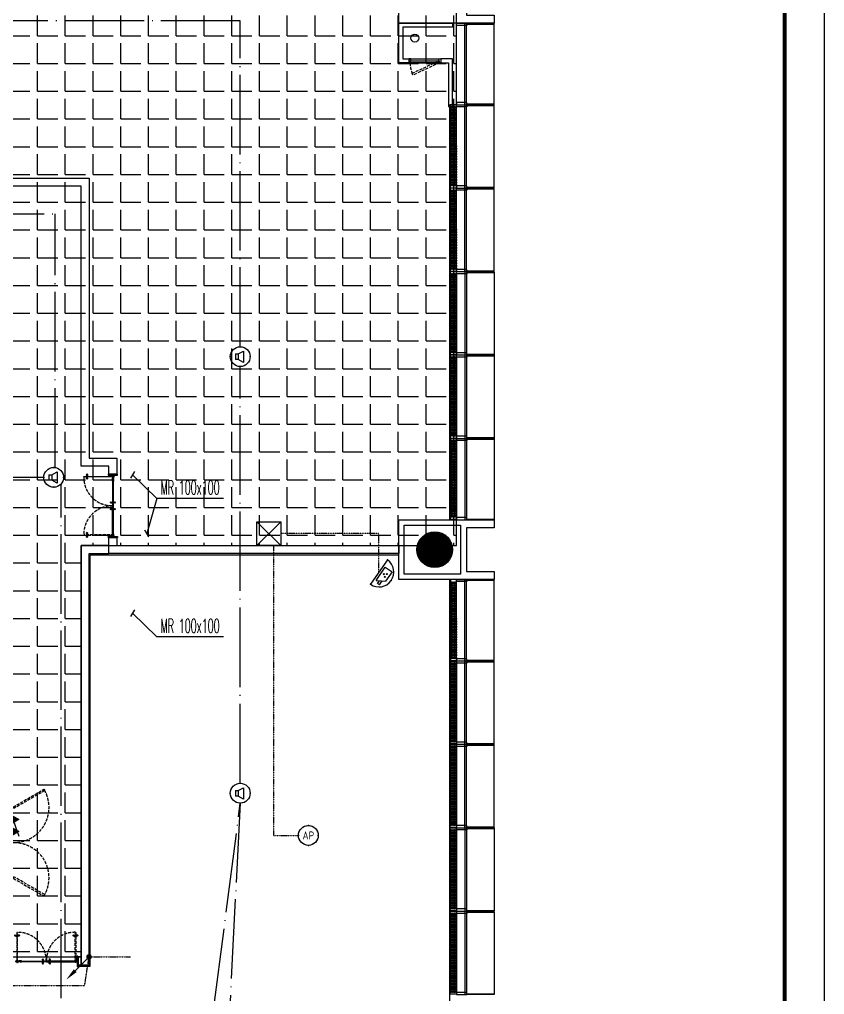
# Model space of a CAD drawing. Extents: x -284868 to 304789, y -137694 to 137894.
# Drawn here: x 284529 to 304789, y -12440 to 12101 of the extents above; entities that cross this region are included whole.
import ezdxf
from ezdxf.enums import TextEntityAlignment as Align

# ---------------------------------------------------------------- set-up
doc = ezdxf.new("R2010")
doc.units = 0
for name, pattern in [('BORDER2', [0.875, 0.25, -0.125, 0.25, -0.125, 0, -0.125]), ('DASH', [0.35, 0.25, -0.1]), ('DOTE', [2.42, 2, -0.2, 0.02, -0.2])]:
    doc.linetypes.add(name, pattern=pattern)
doc.layers.get('0').update_dxf_attribs({"linetype": 'CONTINUOUS'})
for name, color, linetype in [('0-墙', 4, 'CONTINUOUS'), ('0-建筑外轮廓', 8, 'CONTINUOUS'), ('0-建筑柱体', 251, 'CONTINUOUS'), ('0-消防栓(给排水)', 9, 'CONTINUOUS'), ('0-窗', 11, 'CONTINUOUS'), ('0-非设计区域', 251, 'CONTINUOUS'), ('DOOR_FIRE', 4, 'CONTINUOUS'), ('EQUIP-安防', 3, 'CONTINUOUS'), ('EQUIP-通讯', 3, 'CONTINUOUS'), ('F-地漏', 8, 'CONTINUOUS'), ('LWIRE', 4, 'CONTINUOUS'), ('P-完成面', 42, 'CONTINUOUS'), ('P-门扇', 6, 'CONTINUOUS'), ('T-AVSX-EQPM', 3, 'CONTINUOUS'), ('TEL_TITLE', 7, 'CONTINUOUS'), ('TEXT_照明_回路标注', 41, 'CONTINUOUS'), ('WIRE-广播线', 220, 'DOTE'), ('WIRE-网络', 130, 'BORDER2')]:
    doc.layers.add(name, color=color, linetype=linetype)
doc.styles.add('_TEL_ATTDEF', font='GBENOR', dxfattribs={"width": 0.8, "height": 3, "bigfont": 'GBCBIG'})
doc.styles.add('_TEL_DIM', font='SIMPLEX', dxfattribs={"width": 0.8, "height": 3.5, "bigfont": 'HZTXT'})
doc.styles.add('HZ_e', font='simplex.shx', dxfattribs={"width": 0.8, "bigfont": 'hztxt.shx'})
doc.styles.get("Standard").update_dxf_attribs({"font": 'GBENOR', "bigfont": 'GBCBIG'})

# ---------------------------------------------------------------- blocks, each defined once
blk = doc.blocks.new('_YZH')
at = {"const_width": 0.5}
blk.add_lwpolyline([(-0.25, 0, 1), (0.25, 0, 1)], format="xyb", close=True, dxfattribs=at)
at = {"color": 4}
blk.add_circle((0, 0), 0.5, dxfattribs=at)
blk = doc.blocks.new('sgASGHHHH')
at = {"xscale": 900, "yscale": 900, "zscale": 900}
blk.add_blockref('_YZH', (-83446, -903674), dxfattribs=at)
blk = doc.blocks.new('A$C3B8026B3')
for p, q in [((38450, 45455), (38450, 47395)), ((38450, 43355), (38450, 45345)), ((38450, 41255), (38450, 43245)), ((38450, 41145), (38450, 39155)), ((38450, 39045), (38450, 37055)), ((38450, 36945), (38450, 35005)), ((38450, 31455), (38450, 33395)), ((38450, 29355), (38450, 31345)), ((38450, 27255), (38450, 29245)), ((38450, 27145), (38450, 25155)), ((38450, 25045), (38450, 23055))]:
    blk.add_line(p, q)
for points in [[(38712, 47450), (38712, 47395), (38450, 47395), (38450, 47450)], [(38712, 45400), (38712, 45455), (38450, 45455), (38450, 45400)], [(38712, 45400), (38712, 45345), (38450, 45345), (38450, 45400)], [(38712, 43300), (38712, 43355), (38450, 43355), (38450, 43300)], [(38712, 43300), (38712, 43245), (38450, 43245), (38450, 43300)], [(38712, 41200), (38712, 41255), (38450, 41255), (38450, 41200)], [(38712, 41200), (38712, 41145), (38450, 41145), (38450, 41200)], [(38712, 39100), (38712, 39155), (38450, 39155), (38450, 39100)], [(38712, 39100), (38712, 39045), (38450, 39045), (38450, 39100)], [(38712, 37000), (38712, 37055), (38450, 37055), (38450, 37000)], [(38712, 37000), (38712, 36945), (38450, 36945), (38450, 37000)], [(38712, 34950), (38712, 35005), (38450, 35005), (38450, 34950)], [(38712, 33450), (38712, 33395), (38450, 33395), (38450, 33450)], [(38712, 31400), (38712, 31455), (38450, 31455), (38450, 31400)], [(38712, 31400), (38712, 31345), (38450, 31345), (38450, 31400)], [(38712, 29300), (38712, 29355), (38450, 29355), (38450, 29300)], [(38712, 29300), (38712, 29245), (38450, 29245), (38450, 29300)], [(38712, 27200), (38712, 27255), (38450, 27255), (38450, 27200)], [(38712, 27200), (38712, 27145), (38450, 27145), (38450, 27200)], [(38712, 25100), (38712, 25155), (38450, 25155), (38450, 25100)], [(38712, 25100), (38712, 25045), (38450, 25045), (38450, 25100)], [(38712, 23000), (38712, 23055), (38450, 23055), (38450, 23000)]]:
    blk.add_lwpolyline(points, close=True)
for points in [[(38662, 45400), (38662, 47450)], [(38700, 45400), (38700, 47450)], [(39400, 45406), (39400, 47444)], [(38662, 43300), (38662, 45400)], [(38700, 43300), (38700, 45400)], [(39400, 43306), (39400, 45394)], [(38662, 41200), (38662, 43300)], [(38700, 41200), (38700, 43300)], [(39400, 41206), (39400, 43294)], [(38662, 41200), (38662, 39100)], [(38700, 41200), (38700, 39100)], [(39400, 41194), (39400, 39106)], [(38662, 39100), (38662, 37000)], [(38700, 39100), (38700, 37000)], [(39400, 39094), (39400, 37006)], [(38662, 37000), (38662, 34950)], [(38700, 37000), (38700, 34950)], [(39400, 36994), (39400, 34956)], [(38662, 31400), (38662, 33450)], [(38700, 31400), (38700, 33450)], [(39400, 31406), (39400, 33444)], [(38662, 29300), (38662, 31400)], [(38700, 29300), (38700, 31400)], [(39400, 29306), (39400, 31394)], [(38662, 27200), (38662, 29300)], [(38700, 27200), (38700, 29300)], [(39400, 27206), (39400, 29294)], [(38662, 27200), (38662, 25100)], [(38700, 27200), (38700, 25100)], [(39400, 27194), (39400, 25106)], [(38662, 25100), (38662, 23000)], [(38700, 25100), (38700, 23000)], [(39400, 25094), (39400, 23006)]]:
    blk.add_lwpolyline(points)
at = {"elevation": 0}
for points in [[(39400, 47444), (38712, 47444), (38712, 47429), (39400, 47429)], [(39400, 45406), (38712, 45406), (38712, 45420), (39400, 45420)], [(39400, 45394), (38712, 45394), (38712, 45379), (39400, 45379)], [(39400, 43306), (38712, 43306), (38712, 43320), (39400, 43320)], [(39400, 43294), (38712, 43294), (38712, 43279), (39400, 43279)], [(39400, 41206), (38712, 41206), (38712, 41220), (39400, 41220)], [(39400, 41194), (38712, 41194), (38712, 41179), (39400, 41179)], [(39400, 39106), (38712, 39106), (38712, 39120), (39400, 39120)], [(39400, 39094), (38712, 39094), (38712, 39079), (39400, 39079)], [(39400, 37006), (38712, 37006), (38712, 37020), (39400, 37020)], [(39400, 36994), (38712, 36994), (38712, 36979), (39400, 36979)], [(39400, 34956), (38712, 34956), (38712, 34970), (39400, 34970)], [(39400, 33444), (38712, 33444), (38712, 33429), (39400, 33429)], [(39400, 31406), (38712, 31406), (38712, 31420), (39400, 31420)], [(39400, 31394), (38712, 31394), (38712, 31379), (39400, 31379)], [(39400, 29306), (38712, 29306), (38712, 29320), (39400, 29320)], [(39400, 29294), (38712, 29294), (38712, 29279), (39400, 29279)], [(39400, 27206), (38712, 27206), (38712, 27220), (39400, 27220)], [(39400, 27194), (38712, 27194), (38712, 27179), (39400, 27179)], [(39400, 25106), (38712, 25106), (38712, 25120), (39400, 25120)], [(39400, 25094), (38712, 25094), (38712, 25079), (39400, 25079)], [(39400, 23006), (38712, 23006), (38712, 23020), (39400, 23020)]]:
    blk.add_lwpolyline(points, dxfattribs=at)
blk = doc.blocks.new('A$C770634BF')
at = {"layer": '0-建筑外轮廓', "color": 42}
for points in [[(35350, -3950), (37750, -3950), (37750, -4150), (37050, -4150), (37050, -5250), (37750, -5250), (37750, -5450), (35350, -5450)], [(35350, -17950), (37750, -17950), (37750, -18150), (37050, -18150), (37050, -19250), (37750, -19250), (37750, -19450), (35350, -19450)]]:
    blk.add_lwpolyline(points, close=True, dxfattribs=at)
at = {"layer": '0-建筑外轮廓', "color": 251}
blk.add_lwpolyline([(35480, -18080), (36900, -18080), (36900, -19320), (35480, -19320)], close=True, dxfattribs=at)
blk = doc.blocks.new('LT-BLK-20221201170113', base_point=(81437, -6379))
for p, q in [((79349, -6219, 0), (81437, -6219)), ((79349, -6221, 0), (81437, -6221))]:
    blk.add_line(p, q)
blk.add_lwpolyline([(79349, -6208), (81437, -6208), (81437, -6379), (79349, -6379)], close=True)
for points in [[(79403, -6235), (79433, -6235, -1), (79433, -6255), (79403, -6255, -0.999999)], [(79403, -6274), (79433, -6274, -1), (79433, -6294), (79403, -6294, -0.999999)], [(79403, -6314), (79433, -6314, -1), (79433, -6334), (79403, -6334, -0.999999)], [(79403, -6353), (79433, -6353, -1), (79433, -6373), (79403, -6373, -0.999999)], [(79468, -6235), (79498, -6235, -1), (79498, -6255), (79468, -6255, -0.999999)], [(79468, -6274), (79498, -6274, -1), (79498, -6294), (79468, -6294, -0.999999)], [(79468, -6314), (79498, -6314, -1), (79498, -6334), (79468, -6334, -0.999999)], [(79468, -6353), (79498, -6353, -1), (79498, -6373), (79468, -6373, -0.999999)], [(79533, -6235), (79563, -6235, -1), (79563, -6255), (79533, -6255, -0.999999)], [(79533, -6274), (79563, -6274, -1), (79563, -6294), (79533, -6294, -0.999999)], [(79533, -6314), (79563, -6314, -1), (79563, -6334), (79533, -6334, -0.999999)], [(79533, -6353), (79563, -6353, -1), (79563, -6373), (79533, -6373, -0.999999)], [(79598, -6235), (79628, -6235, -1), (79628, -6255), (79598, -6255, -0.999999)], [(79598, -6274), (79628, -6274, -1), (79628, -6294), (79598, -6294, -0.999999)], [(79598, -6314), (79628, -6314, -1), (79628, -6334), (79598, -6334, -0.999999)], [(79598, -6353), (79628, -6353, -1), (79628, -6373), (79598, -6373, -0.999999)], [(79663, -6235), (79693, -6235, -1), (79693, -6255), (79663, -6255, -0.999999)], [(79663, -6274), (79693, -6274, -1), (79693, -6294), (79663, -6294, -0.999999)], [(79663, -6314), (79693, -6314, -1), (79693, -6334), (79663, -6334, -0.999999)], [(79663, -6353), (79693, -6353, -1), (79693, -6373), (79663, -6373, -0.999999)], [(79728, -6235), (79758, -6235, -1), (79758, -6255), (79728, -6255, -0.999999)], [(79728, -6274), (79758, -6274, -1), (79758, -6294), (79728, -6294, -0.999999)], [(79728, -6314), (79758, -6314, -1), (79758, -6334), (79728, -6334, -0.999999)], [(79728, -6353), (79758, -6353, -1), (79758, -6373), (79728, -6373, -0.999999)], [(79793, -6235), (79823, -6235, -1), (79823, -6255), (79793, -6255, -0.999999)], [(79793, -6274), (79823, -6274, -1), (79823, -6294), (79793, -6294, -0.999999)], [(79793, -6314), (79823, -6314, -1), (79823, -6334), (79793, -6334, -0.999999)], [(79793, -6353), (79823, -6353, -1), (79823, -6373), (79793, -6373, -0.999999)], [(79858, -6235), (79888, -6235, -1), (79888, -6255), (79858, -6255, -0.999999)], [(79858, -6274), (79888, -6274, -1), (79888, -6294), (79858, -6294, -0.999999)], [(79858, -6314), (79888, -6314, -1), (79888, -6334), (79858, -6334, -0.999999)], [(79858, -6353), (79888, -6353, -1), (79888, -6373), (79858, -6373, -0.999999)], [(79923, -6235), (79953, -6235, -1), (79953, -6255), (79923, -6255, -0.999999)], [(79923, -6274), (79953, -6274, -1), (79953, -6294), (79923, -6294, -0.999999)], [(79923, -6314), (79953, -6314, -1), (79953, -6334), (79923, -6334, -0.999999)], [(79923, -6353), (79953, -6353, -1), (79953, -6373), (79923, -6373, -0.999999)], [(79988, -6235), (80018, -6235, -1), (80018, -6255), (79988, -6255, -0.999999)], [(79988, -6274), (80018, -6274, -1), (80018, -6294), (79988, -6294, -0.999999)], [(79988, -6314), (80018, -6314, -1), (80018, -6334), (79988, -6334, -0.999999)], [(79988, -6353), (80018, -6353, -1), (80018, -6373), (79988, -6373, -0.999999)], [(80053, -6235), (80083, -6235, -1), (80083, -6255), (80053, -6255, -0.999999)], [(80053, -6274), (80083, -6274, -1), (80083, -6294), (80053, -6294, -0.999999)], [(80053, -6314), (80083, -6314, -1), (80083, -6334), (80053, -6334, -0.999999)], [(80053, -6353), (80083, -6353, -1), (80083, -6373), (80053, -6373, -0.999999)], [(80118, -6235), (80148, -6235, -1), (80148, -6255), (80118, -6255, -0.999999)], [(80118, -6274), (80148, -6274, -1), (80148, -6294), (80118, -6294, -0.999999)], [(80118, -6314), (80148, -6314, -1), (80148, -6334), (80118, -6334, -0.999999)], [(80118, -6353), (80148, -6353, -1), (80148, -6373), (80118, -6373, -0.999999)], [(80183, -6235), (80213, -6235, -1), (80213, -6255), (80183, -6255, -0.999999)], [(80183, -6274), (80213, -6274, -1), (80213, -6294), (80183, -6294, -0.999999)], [(80183, -6314), (80213, -6314, -1), (80213, -6334), (80183, -6334, -0.999999)], [(80183, -6353), (80213, -6353, -1), (80213, -6373), (80183, -6373, -0.999999)], [(80248, -6235), (80278, -6235, -1), (80278, -6255), (80248, -6255, -0.999999)], [(80248, -6274), (80278, -6274, -1), (80278, -6294), (80248, -6294, -0.999999)], [(80248, -6314), (80278, -6314, -1), (80278, -6334), (80248, -6334, -0.999999)], [(80248, -6353), (80278, -6353, -1), (80278, -6373), (80248, -6373, -0.999999)], [(80313, -6235), (80343, -6235, -1), (80343, -6255), (80313, -6255, -0.999999)], [(80313, -6274), (80343, -6274, -1), (80343, -6294), (80313, -6294, -0.999999)], [(80313, -6314), (80343, -6314, -1), (80343, -6334), (80313, -6334, -0.999999)], [(80313, -6353), (80343, -6353, -1), (80343, -6373), (80313, -6373, -0.999999)], [(80408, -6235), (80378, -6235, 1), (80378, -6255), (80408, -6255, 0.999999)], [(80408, -6274), (80378, -6274, 1), (80378, -6294), (80408, -6294, 0.999999)], [(80408, -6314), (80378, -6314, 1), (80378, -6334), (80408, -6334, 0.999999)], [(80408, -6353), (80378, -6353, 1), (80378, -6373), (80408, -6373, 0.999999)], [(80473, -6235), (80443, -6235, 1), (80443, -6255), (80473, -6255, 0.999999)], [(80473, -6274), (80443, -6274, 1), (80443, -6294), (80473, -6294, 0.999999)], [(80473, -6314), (80443, -6314, 1), (80443, -6334), (80473, -6334, 0.999999)], [(80473, -6353), (80443, -6353, 1), (80443, -6373), (80473, -6373, 0.999999)], [(80538, -6235), (80508, -6235, 1), (80508, -6255), (80538, -6255, 0.999999)], [(80538, -6274), (80508, -6274, 1), (80508, -6294), (80538, -6294, 0.999999)], [(80538, -6314), (80508, -6314, 1), (80508, -6334), (80538, -6334, 0.999999)], [(80538, -6353), (80508, -6353, 1), (80508, -6373), (80538, -6373, 0.999999)], [(80603, -6235), (80573, -6235, 1), (80573, -6255), (80603, -6255, 0.999999)], [(80603, -6274), (80573, -6274, 1), (80573, -6294), (80603, -6294, 0.999999)], [(80603, -6314), (80573, -6314, 1), (80573, -6334), (80603, -6334, 0.999999)], [(80603, -6353), (80573, -6353, 1), (80573, -6373), (80603, -6373, 0.999999)], [(80668, -6235), (80638, -6235, 1), (80638, -6255), (80668, -6255, 0.999999)], [(80668, -6274), (80638, -6274, 1), (80638, -6294), (80668, -6294, 0.999999)], [(80668, -6314), (80638, -6314, 1), (80638, -6334), (80668, -6334, 0.999999)], [(80668, -6353), (80638, -6353, 1), (80638, -6373), (80668, -6373, 0.999999)], [(80733, -6235), (80703, -6235, 1), (80703, -6255), (80733, -6255, 0.999999)], [(80733, -6274), (80703, -6274, 1), (80703, -6294), (80733, -6294, 0.999999)], [(80733, -6314), (80703, -6314, 1), (80703, -6334), (80733, -6334, 0.999999)], [(80733, -6353), (80703, -6353, 1), (80703, -6373), (80733, -6373, 0.999999)], [(80798, -6235), (80768, -6235, 1), (80768, -6255), (80798, -6255, 0.999999)], [(80798, -6274), (80768, -6274, 1), (80768, -6294), (80798, -6294, 0.999999)], [(80798, -6314), (80768, -6314, 1), (80768, -6334), (80798, -6334, 0.999999)], [(80798, -6353), (80768, -6353, 1), (80768, -6373), (80798, -6373, 0.999999)], [(80863, -6235), (80833, -6235, 1), (80833, -6255), (80863, -6255, 0.999999)], [(80863, -6274), (80833, -6274, 1), (80833, -6294), (80863, -6294, 0.999999)], [(80863, -6314), (80833, -6314, 1), (80833, -6334), (80863, -6334, 0.999999)], [(80863, -6353), (80833, -6353, 1), (80833, -6373), (80863, -6373, 0.999999)], [(80928, -6235), (80898, -6235, 1), (80898, -6255), (80928, -6255, 0.999999)], [(80928, -6274), (80898, -6274, 1), (80898, -6294), (80928, -6294, 0.999999)], [(80928, -6314), (80898, -6314, 1), (80898, -6334), (80928, -6334, 0.999999)], [(80928, -6353), (80898, -6353, 1), (80898, -6373), (80928, -6373, 0.999999)], [(80993, -6235), (80963, -6235, 1), (80963, -6255), (80993, -6255, 0.999999)], [(80993, -6274), (80963, -6274, 1), (80963, -6294), (80993, -6294, 0.999999)], [(80993, -6314), (80963, -6314, 1), (80963, -6334), (80993, -6334, 0.999999)], [(80993, -6353), (80963, -6353, 1), (80963, -6373), (80993, -6373, 0.999999)], [(81058, -6235), (81028, -6235, 1), (81028, -6255), (81058, -6255, 0.999999)], [(81058, -6274), (81028, -6274, 1), (81028, -6294), (81058, -6294, 0.999999)], [(81058, -6314), (81028, -6314, 1), (81028, -6334), (81058, -6334, 0.999999)], [(81058, -6353), (81028, -6353, 1), (81028, -6373), (81058, -6373, 0.999999)], [(81123, -6235), (81093, -6235, 1), (81093, -6255), (81123, -6255, 0.999999)], [(81123, -6274), (81093, -6274, 1), (81093, -6294), (81123, -6294, 0.999999)], [(81123, -6314), (81093, -6314, 1), (81093, -6334), (81123, -6334, 0.999999)], [(81123, -6353), (81093, -6353, 1), (81093, -6373), (81123, -6373, 0.999999)], [(81188, -6235), (81158, -6235, 1), (81158, -6255), (81188, -6255, 0.999999)], [(81188, -6274), (81158, -6274, 1), (81158, -6294), (81188, -6294, 0.999999)], [(81188, -6314), (81158, -6314, 1), (81158, -6334), (81188, -6334, 0.999999)], [(81188, -6353), (81158, -6353, 1), (81158, -6373), (81188, -6373, 0.999999)], [(81253, -6235), (81223, -6235, 1), (81223, -6255), (81253, -6255, 0.999999)], [(81253, -6274), (81223, -6274, 1), (81223, -6294), (81253, -6294, 0.999999)], [(81253, -6314), (81223, -6314, 1), (81223, -6334), (81253, -6334, 0.999999)], [(81253, -6353), (81223, -6353, 1), (81223, -6373), (81253, -6373, 0.999999)], [(81318, -6235), (81288, -6235, 1), (81288, -6255), (81318, -6255, 0.999999)], [(81318, -6274), (81288, -6274, 1), (81288, -6294), (81318, -6294, 0.999999)], [(81318, -6314), (81288, -6314, 1), (81288, -6334), (81318, -6334, 0.999999)], [(81318, -6353), (81288, -6353, 1), (81288, -6373), (81318, -6373, 0.999999)], [(81383, -6235), (81353, -6235, 1), (81353, -6255), (81383, -6255, 0.999999)], [(81383, -6274), (81353, -6274, 1), (81353, -6294), (81383, -6294, 0.999999)], [(81383, -6314), (81353, -6314, 1), (81353, -6334), (81383, -6334, 0.999999)], [(81383, -6353), (81353, -6353, 1), (81353, -6373), (81383, -6373, 0.999999)]]:
    blk.add_lwpolyline(points, format="xyb", close=True)
blk = doc.blocks.new('A$C678165FB')
for p, q in [((540, 33306, 0), (540, 35344)), ((543, 33306, 0), (543, 35344)), ((540, 31794, 0), (540, 29756)), ((543, 31794, 0), (543, 29756))]:
    blk.add_line(p, q)
for points in [[(530, 33300), (530, 43700)], [(530, 19300), (530, 31800)]]:
    blk.add_lwpolyline(points)
for points in [[(530, 33306), (530, 35344), (700, 35344), (700, 33306)], [(530, 31794), (530, 29756), (700, 29756), (700, 31794)]]:
    blk.add_lwpolyline(points, close=True)
for points in [[(557, 35290), (557, 35260, 1), (577, 35260), (577, 35290, 0.999999)], [(557, 35225), (557, 35195, 1), (577, 35195), (577, 35225, 0.999999)], [(557, 35160), (557, 35130, 1), (577, 35130), (577, 35160, 0.999999)], [(557, 35095), (557, 35065, 1), (577, 35065), (577, 35095, 0.999999)], [(596, 35290), (596, 35260, 1), (616, 35260), (616, 35290, 0.999999)], [(596, 35225), (596, 35195, 1), (616, 35195), (616, 35225, 0.999999)], [(596, 35160), (596, 35130, 1), (616, 35130), (616, 35160, 0.999999)], [(596, 35095), (596, 35065, 1), (616, 35065), (616, 35095, 0.999999)], [(636, 35290), (636, 35260, 1), (656, 35260), (656, 35290, 0.999999)], [(636, 35225), (636, 35195, 1), (656, 35195), (656, 35225, 0.999999)], [(636, 35160), (636, 35130, 1), (656, 35130), (656, 35160, 0.999999)], [(636, 35095), (636, 35065, 1), (656, 35065), (656, 35095, 0.999999)], [(675, 35290), (675, 35260, 1), (695, 35260), (695, 35290, 0.999999)], [(675, 35225), (675, 35195, 1), (695, 35195), (695, 35225, 0.999999)], [(675, 35160), (675, 35130, 1), (695, 35130), (695, 35160, 0.999999)], [(675, 35095), (675, 35065, 1), (695, 35065), (695, 35095, 0.999999)], [(557, 35030), (557, 35000, 1), (577, 35000), (577, 35030, 0.999999)], [(557, 34965), (557, 34935, 1), (577, 34935), (577, 34965, 0.999999)], [(557, 34900), (557, 34870, 1), (577, 34870), (577, 34900, 0.999999)], [(596, 35030), (596, 35000, 1), (616, 35000), (616, 35030, 0.999999)], [(596, 34965), (596, 34935, 1), (616, 34935), (616, 34965, 0.999999)], [(596, 34900), (596, 34870, 1), (616, 34870), (616, 34900, 0.999999)], [(636, 35030), (636, 35000, 1), (656, 35000), (656, 35030, 0.999999)], [(636, 34965), (636, 34935, 1), (656, 34935), (656, 34965, 0.999999)], [(636, 34900), (636, 34870, 1), (656, 34870), (656, 34900, 0.999999)], [(675, 35030), (675, 35000, 1), (695, 35000), (695, 35030, 0.999999)], [(675, 34965), (675, 34935, 1), (695, 34935), (695, 34965, 0.999999)], [(675, 34900), (675, 34870, 1), (695, 34870), (695, 34900, 0.999999)], [(557, 34835), (557, 34805, 1), (577, 34805), (577, 34835, 0.999999)], [(557, 34770), (557, 34740, 1), (577, 34740), (577, 34770, 0.999999)], [(557, 34705), (557, 34675, 1), (577, 34675), (577, 34705, 0.999999)], [(557, 34640), (557, 34610, 1), (577, 34610), (577, 34640, 0.999999)], [(596, 34835), (596, 34805, 1), (616, 34805), (616, 34835, 0.999999)], [(596, 34770), (596, 34740, 1), (616, 34740), (616, 34770, 0.999999)], [(596, 34705), (596, 34675, 1), (616, 34675), (616, 34705, 0.999999)], [(596, 34640), (596, 34610, 1), (616, 34610), (616, 34640, 0.999999)], [(636, 34835), (636, 34805, 1), (656, 34805), (656, 34835, 0.999999)], [(636, 34770), (636, 34740, 1), (656, 34740), (656, 34770, 0.999999)], [(636, 34705), (636, 34675, 1), (656, 34675), (656, 34705, 0.999999)], [(636, 34640), (636, 34610, 1), (656, 34610), (656, 34640, 0.999999)], [(675, 34835), (675, 34805, 1), (695, 34805), (695, 34835, 0.999999)], [(675, 34770), (675, 34740, 1), (695, 34740), (695, 34770, 0.999999)], [(675, 34705), (675, 34675, 1), (695, 34675), (695, 34705, 0.999999)], [(675, 34640), (675, 34610, 1), (695, 34610), (695, 34640, 0.999999)], [(557, 34575), (557, 34545, 1), (577, 34545), (577, 34575, 0.999999)], [(557, 34510), (557, 34480, 1), (577, 34480), (577, 34510, 0.999999)], [(557, 34445), (557, 34415, 1), (577, 34415), (577, 34445, 0.999999)], [(557, 34380), (557, 34350, 1), (577, 34350), (577, 34380, 0.999999)], [(596, 34575), (596, 34545, 1), (616, 34545), (616, 34575, 0.999999)], [(596, 34510), (596, 34480, 1), (616, 34480), (616, 34510, 0.999999)], [(596, 34445), (596, 34415, 1), (616, 34415), (616, 34445, 0.999999)], [(596, 34380), (596, 34350, 1), (616, 34350), (616, 34380, 0.999999)], [(636, 34575), (636, 34545, 1), (656, 34545), (656, 34575, 0.999999)], [(636, 34510), (636, 34480, 1), (656, 34480), (656, 34510, 0.999999)], [(636, 34445), (636, 34415, 1), (656, 34415), (656, 34445, 0.999999)], [(636, 34380), (636, 34350, 1), (656, 34350), (656, 34380, 0.999999)], [(675, 34575), (675, 34545, 1), (695, 34545), (695, 34575, 0.999999)], [(675, 34510), (675, 34480, 1), (695, 34480), (695, 34510, 0.999999)], [(675, 34445), (675, 34415, 1), (695, 34415), (695, 34445, 0.999999)], [(675, 34380), (675, 34350, 1), (695, 34350), (695, 34380, 0.999999)], [(557, 34315), (557, 34285, 1), (577, 34285), (577, 34315, 0.999999)], [(557, 34220), (557, 34250, -1), (577, 34250), (577, 34220, -0.999999)], [(557, 34155), (557, 34185, -1), (577, 34185), (577, 34155, -0.999999)], [(557, 34090), (557, 34120, -1), (577, 34120), (577, 34090, -0.999999)], [(596, 34315), (596, 34285, 1), (616, 34285), (616, 34315, 0.999999)], [(596, 34220), (596, 34250, -1), (616, 34250), (616, 34220, -0.999999)], [(596, 34155), (596, 34185, -1), (616, 34185), (616, 34155, -0.999999)], [(596, 34090), (596, 34120, -1), (616, 34120), (616, 34090, -0.999999)], [(636, 34315), (636, 34285, 1), (656, 34285), (656, 34315, 0.999999)], [(636, 34220), (636, 34250, -1), (656, 34250), (656, 34220, -0.999999)], [(636, 34155), (636, 34185, -1), (656, 34185), (656, 34155, -0.999999)], [(636, 34090), (636, 34120, -1), (656, 34120), (656, 34090, -0.999999)], [(675, 34315), (675, 34285, 1), (695, 34285), (695, 34315, 0.999999)], [(675, 34220), (675, 34250, -1), (695, 34250), (695, 34220, -0.999999)], [(675, 34155), (675, 34185, -1), (695, 34185), (695, 34155, -0.999999)], [(675, 34090), (675, 34120, -1), (695, 34120), (695, 34090, -0.999999)], [(557, 34025), (557, 34055, -1), (577, 34055), (577, 34025, -0.999999)], [(557, 33960), (557, 33990, -1), (577, 33990), (577, 33960, -0.999999)], [(557, 33895), (557, 33925, -1), (577, 33925), (577, 33895, -0.999999)], [(557, 33830), (557, 33860, -1), (577, 33860), (577, 33830, -0.999999)], [(596, 34025), (596, 34055, -1), (616, 34055), (616, 34025, -0.999999)], [(596, 33960), (596, 33990, -1), (616, 33990), (616, 33960, -0.999999)], [(596, 33895), (596, 33925, -1), (616, 33925), (616, 33895, -0.999999)], [(596, 33830), (596, 33860, -1), (616, 33860), (616, 33830, -0.999999)], [(636, 34025), (636, 34055, -1), (656, 34055), (656, 34025, -0.999999)], [(636, 33960), (636, 33990, -1), (656, 33990), (656, 33960, -0.999999)], [(636, 33895), (636, 33925, -1), (656, 33925), (656, 33895, -0.999999)], [(636, 33830), (636, 33860, -1), (656, 33860), (656, 33830, -0.999999)], [(675, 34025), (675, 34055, -1), (695, 34055), (695, 34025, -0.999999)], [(675, 33960), (675, 33990, -1), (695, 33990), (695, 33960, -0.999999)], [(675, 33895), (675, 33925, -1), (695, 33925), (695, 33895, -0.999999)], [(675, 33830), (675, 33860, -1), (695, 33860), (695, 33830, -0.999999)], [(557, 33765), (557, 33795, -1), (577, 33795), (577, 33765, -0.999999)], [(557, 33700), (557, 33730, -1), (577, 33730), (577, 33700, -0.999999)], [(557, 33635), (557, 33665, -1), (577, 33665), (577, 33635, -0.999999)], [(596, 33765), (596, 33795, -1), (616, 33795), (616, 33765, -0.999999)], [(596, 33700), (596, 33730, -1), (616, 33730), (616, 33700, -0.999999)], [(596, 33635), (596, 33665, -1), (616, 33665), (616, 33635, -0.999999)], [(636, 33765), (636, 33795, -1), (656, 33795), (656, 33765, -0.999999)], [(636, 33700), (636, 33730, -1), (656, 33730), (656, 33700, -0.999999)], [(636, 33635), (636, 33665, -1), (656, 33665), (656, 33635, -0.999999)], [(675, 33765), (675, 33795, -1), (695, 33795), (695, 33765, -0.999999)], [(675, 33700), (675, 33730, -1), (695, 33730), (695, 33700, -0.999999)], [(675, 33635), (675, 33665, -1), (695, 33665), (695, 33635, -0.999999)], [(557, 33570), (557, 33600, -1), (577, 33600), (577, 33570, -0.999999)], [(557, 33505), (557, 33535, -1), (577, 33535), (577, 33505, -0.999999)], [(557, 33440), (557, 33470, -1), (577, 33470), (577, 33440, -0.999999)], [(557, 33375), (557, 33405, -1), (577, 33405), (577, 33375, -0.999999)], [(596, 33570), (596, 33600, -1), (616, 33600), (616, 33570, -0.999999)], [(596, 33505), (596, 33535, -1), (616, 33535), (616, 33505, -0.999999)], [(596, 33440), (596, 33470, -1), (616, 33470), (616, 33440, -0.999999)], [(596, 33375), (596, 33405, -1), (616, 33405), (616, 33375, -0.999999)], [(636, 33570), (636, 33600, -1), (656, 33600), (656, 33570, -0.999999)], [(636, 33505), (636, 33535, -1), (656, 33535), (656, 33505, -0.999999)], [(636, 33440), (636, 33470, -1), (656, 33470), (656, 33440, -0.999999)], [(636, 33375), (636, 33405, -1), (656, 33405), (656, 33375, -0.999999)], [(675, 33570), (675, 33600, -1), (695, 33600), (695, 33570, -0.999999)], [(675, 33505), (675, 33535, -1), (695, 33535), (695, 33505, -0.999999)], [(675, 33440), (675, 33470, -1), (695, 33470), (695, 33440, -0.999999)], [(675, 33375), (675, 33405, -1), (695, 33405), (695, 33375, -0.999999)], [(557, 31725), (557, 31695, 1), (577, 31695), (577, 31725, 0.999999)], [(557, 31660), (557, 31630, 1), (577, 31630), (577, 31660, 0.999999)], [(596, 31725), (596, 31695, 1), (616, 31695), (616, 31725, 0.999999)], [(596, 31660), (596, 31630, 1), (616, 31630), (616, 31660, 0.999999)], [(636, 31725), (636, 31695, 1), (656, 31695), (656, 31725, 0.999999)], [(636, 31660), (636, 31630, 1), (656, 31630), (656, 31660, 0.999999)], [(675, 31725), (675, 31695, 1), (695, 31695), (695, 31725, 0.999999)], [(675, 31660), (675, 31630, 1), (695, 31630), (695, 31660, 0.999999)], [(557, 31595), (557, 31565, 1), (577, 31565), (577, 31595, 0.999999)], [(557, 31530), (557, 31500, 1), (577, 31500), (577, 31530, 0.999999)], [(557, 31465), (557, 31435, 1), (577, 31435), (577, 31465, 0.999999)], [(596, 31595), (596, 31565, 1), (616, 31565), (616, 31595, 0.999999)], [(596, 31530), (596, 31500, 1), (616, 31500), (616, 31530, 0.999999)], [(596, 31465), (596, 31435, 1), (616, 31435), (616, 31465, 0.999999)], [(636, 31595), (636, 31565, 1), (656, 31565), (656, 31595, 0.999999)], [(636, 31530), (636, 31500, 1), (656, 31500), (656, 31530, 0.999999)], [(636, 31465), (636, 31435, 1), (656, 31435), (656, 31465, 0.999999)], [(675, 31595), (675, 31565, 1), (695, 31565), (695, 31595, 0.999999)], [(675, 31530), (675, 31500, 1), (695, 31500), (695, 31530, 0.999999)], [(675, 31465), (675, 31435, 1), (695, 31435), (695, 31465, 0.999999)], [(557, 31400), (557, 31370, 1), (577, 31370), (577, 31400, 0.999999)], [(557, 31335), (557, 31305, 1), (577, 31305), (577, 31335, 0.999999)], [(557, 31270), (557, 31240, 1), (577, 31240), (577, 31270, 0.999999)], [(557, 31205), (557, 31175, 1), (577, 31175), (577, 31205, 0.999999)], [(596, 31400), (596, 31370, 1), (616, 31370), (616, 31400, 0.999999)], [(596, 31335), (596, 31305, 1), (616, 31305), (616, 31335, 0.999999)], [(596, 31270), (596, 31240, 1), (616, 31240), (616, 31270, 0.999999)], [(596, 31205), (596, 31175, 1), (616, 31175), (616, 31205, 0.999999)], [(636, 31400), (636, 31370, 1), (656, 31370), (656, 31400, 0.999999)], [(636, 31335), (636, 31305, 1), (656, 31305), (656, 31335, 0.999999)], [(636, 31270), (636, 31240, 1), (656, 31240), (656, 31270, 0.999999)], [(636, 31205), (636, 31175, 1), (656, 31175), (656, 31205, 0.999999)], [(675, 31400), (675, 31370, 1), (695, 31370), (695, 31400, 0.999999)], [(675, 31335), (675, 31305, 1), (695, 31305), (695, 31335, 0.999999)], [(675, 31270), (675, 31240, 1), (695, 31240), (695, 31270, 0.999999)], [(675, 31205), (675, 31175, 1), (695, 31175), (695, 31205, 0.999999)], [(557, 31140), (557, 31110, 1), (577, 31110), (577, 31140, 0.999999)], [(557, 31075), (557, 31045, 1), (577, 31045), (577, 31075, 0.999999)], [(557, 31010), (557, 30980, 1), (577, 30980), (577, 31010, 0.999999)], [(557, 30945), (557, 30915, 1), (577, 30915), (577, 30945, 0.999999)], [(596, 31140), (596, 31110, 1), (616, 31110), (616, 31140, 0.999999)], [(596, 31075), (596, 31045, 1), (616, 31045), (616, 31075, 0.999999)], [(596, 31010), (596, 30980, 1), (616, 30980), (616, 31010, 0.999999)], [(596, 30945), (596, 30915, 1), (616, 30915), (616, 30945, 0.999999)], [(636, 31140), (636, 31110, 1), (656, 31110), (656, 31140, 0.999999)], [(636, 31075), (636, 31045, 1), (656, 31045), (656, 31075, 0.999999)], [(636, 31010), (636, 30980, 1), (656, 30980), (656, 31010, 0.999999)], [(636, 30945), (636, 30915, 1), (656, 30915), (656, 30945, 0.999999)], [(675, 31140), (675, 31110, 1), (695, 31110), (695, 31140, 0.999999)], [(675, 31075), (675, 31045, 1), (695, 31045), (695, 31075, 0.999999)], [(675, 31010), (675, 30980, 1), (695, 30980), (695, 31010, 0.999999)], [(675, 30945), (675, 30915, 1), (695, 30915), (695, 30945, 0.999999)], [(557, 30880), (557, 30850, 1), (577, 30850), (577, 30880, 0.999999)], [(557, 30785), (557, 30815, -1), (577, 30815), (577, 30785, -0.999999)], [(557, 30720), (557, 30750, -1), (577, 30750), (577, 30720, -0.999999)], [(557, 30655), (557, 30685, -1), (577, 30685), (577, 30655, -0.999999)], [(596, 30880), (596, 30850, 1), (616, 30850), (616, 30880, 0.999999)], [(596, 30785), (596, 30815, -1), (616, 30815), (616, 30785, -0.999999)], [(596, 30720), (596, 30750, -1), (616, 30750), (616, 30720, -0.999999)], [(596, 30655), (596, 30685, -1), (616, 30685), (616, 30655, -0.999999)], [(636, 30880), (636, 30850, 1), (656, 30850), (656, 30880, 0.999999)], [(636, 30785), (636, 30815, -1), (656, 30815), (656, 30785, -0.999999)], [(636, 30720), (636, 30750, -1), (656, 30750), (656, 30720, -0.999999)], [(636, 30655), (636, 30685, -1), (656, 30685), (656, 30655, -0.999999)], [(675, 30880), (675, 30850, 1), (695, 30850), (695, 30880, 0.999999)], [(675, 30785), (675, 30815, -1), (695, 30815), (695, 30785, -0.999999)], [(675, 30720), (675, 30750, -1), (695, 30750), (695, 30720, -0.999999)], [(675, 30655), (675, 30685, -1), (695, 30685), (695, 30655, -0.999999)], [(557, 30590), (557, 30620, -1), (577, 30620), (577, 30590, -0.999999)], [(557, 30525), (557, 30555, -1), (577, 30555), (577, 30525, -0.999999)], [(557, 30460), (557, 30490, -1), (577, 30490), (577, 30460, -0.999999)], [(557, 30395), (557, 30425, -1), (577, 30425), (577, 30395, -0.999999)], [(596, 30590), (596, 30620, -1), (616, 30620), (616, 30590, -0.999999)], [(596, 30525), (596, 30555, -1), (616, 30555), (616, 30525, -0.999999)], [(596, 30460), (596, 30490, -1), (616, 30490), (616, 30460, -0.999999)], [(596, 30395), (596, 30425, -1), (616, 30425), (616, 30395, -0.999999)], [(636, 30590), (636, 30620, -1), (656, 30620), (656, 30590, -0.999999)], [(636, 30525), (636, 30555, -1), (656, 30555), (656, 30525, -0.999999)], [(636, 30460), (636, 30490, -1), (656, 30490), (656, 30460, -0.999999)], [(636, 30395), (636, 30425, -1), (656, 30425), (656, 30395, -0.999999)], [(675, 30590), (675, 30620, -1), (695, 30620), (695, 30590, -0.999999)], [(675, 30525), (675, 30555, -1), (695, 30555), (695, 30525, -0.999999)], [(675, 30460), (675, 30490, -1), (695, 30490), (695, 30460, -0.999999)], [(675, 30395), (675, 30425, -1), (695, 30425), (695, 30395, -0.999999)], [(557, 30330), (557, 30360, -1), (577, 30360), (577, 30330, -0.999999)], [(557, 30265), (557, 30295, -1), (577, 30295), (577, 30265, -0.999999)], [(557, 30200), (557, 30230, -1), (577, 30230), (577, 30200, -0.999999)], [(596, 30330), (596, 30360, -1), (616, 30360), (616, 30330, -0.999999)], [(596, 30265), (596, 30295, -1), (616, 30295), (616, 30265, -0.999999)], [(596, 30200), (596, 30230, -1), (616, 30230), (616, 30200, -0.999999)], [(636, 30330), (636, 30360, -1), (656, 30360), (656, 30330, -0.999999)], [(636, 30265), (636, 30295, -1), (656, 30295), (656, 30265, -0.999999)], [(636, 30200), (636, 30230, -1), (656, 30230), (656, 30200, -0.999999)], [(675, 30330), (675, 30360, -1), (695, 30360), (695, 30330, -0.999999)], [(675, 30265), (675, 30295, -1), (695, 30295), (695, 30265, -0.999999)], [(675, 30200), (675, 30230, -1), (695, 30230), (695, 30200, -0.999999)], [(557, 30135), (557, 30165, -1), (577, 30165), (577, 30135, -0.999999)], [(557, 30070), (557, 30100, -1), (577, 30100), (577, 30070, -0.999999)], [(557, 30005), (557, 30035, -1), (577, 30035), (577, 30005, -0.999999)], [(557, 29940), (557, 29970, -1), (577, 29970), (577, 29940, -0.999999)], [(596, 30135), (596, 30165, -1), (616, 30165), (616, 30135, -0.999999)], [(596, 30070), (596, 30100, -1), (616, 30100), (616, 30070, -0.999999)], [(596, 30005), (596, 30035, -1), (616, 30035), (616, 30005, -0.999999)], [(596, 29940), (596, 29970, -1), (616, 29970), (616, 29940, -0.999999)], [(636, 30135), (636, 30165, -1), (656, 30165), (656, 30135, -0.999999)], [(636, 30070), (636, 30100, -1), (656, 30100), (656, 30070, -0.999999)], [(636, 30005), (636, 30035, -1), (656, 30035), (656, 30005, -0.999999)], [(636, 29940), (636, 29970, -1), (656, 29970), (656, 29940, -0.999999)], [(675, 30135), (675, 30165, -1), (695, 30165), (695, 30135, -0.999999)], [(675, 30070), (675, 30100, -1), (695, 30100), (695, 30070, -0.999999)], [(675, 30005), (675, 30035, -1), (695, 30035), (695, 30005, -0.999999)], [(675, 29940), (675, 29970, -1), (695, 29970), (695, 29940, -0.999999)], [(557, 29875), (557, 29905, -1), (577, 29905), (577, 29875, -0.999999)], [(557, 29810), (557, 29840, -1), (577, 29840), (577, 29810, -0.999999)], [(596, 29875), (596, 29905, -1), (616, 29905), (616, 29875, -0.999999)], [(596, 29810), (596, 29840, -1), (616, 29840), (616, 29810, -0.999999)], [(636, 29875), (636, 29905, -1), (656, 29905), (656, 29875, -0.999999)], [(636, 29810), (636, 29840, -1), (656, 29840), (656, 29810, -0.999999)], [(675, 29875), (675, 29905, -1), (695, 29905), (695, 29875, -0.999999)], [(675, 29810), (675, 29840, -1), (695, 29840), (695, 29810, -0.999999)]]:
    blk.add_lwpolyline(points, format="xyb", close=True)
at = {"xscale": -1, "rotation": 90}
for p in [(700, 41656), (700, 39556), (700, 37456), (700, 35356)]:
    blk.add_blockref('LT-BLK-20221201170113', p, dxfattribs=at)
at = {"rotation": 90}
for p in [(700, 29744), (700, 27644), (700, 25544), (700, 23444)]:
    blk.add_blockref('LT-BLK-20221201170113', p, dxfattribs=at)
blk = doc.blocks.new('A$C250F1CE2')
at = {"color": 251, "linetype": 'DASH', "ltscale": 300}
blk.add_lwpolyline([(35, 100), (697, 409), (718, 363), (56, 55)], close=True, dxfattribs=at)
for points in [[(0, 100), (35, 100), (35, 45), (50, 45), (50, 0), (0, 0), (0, 100)], [(800, 100), (765, 100), (765, 45), (750, 45), (750, 0), (800, 0), (800, 100)]]:
    blk.add_lwpolyline(points)
blk.add_lwpolyline([(35, 100), (765, 100), (765, 50), (35, 50)], close=True)
blk.add_arc((223, 139), 543, 355.8662, 27.0076, dxfattribs=at)
blk = doc.blocks.new('A$C5B4E3DF6')
for p, q in [((0, 240), (-659, 477)), ((-700, 0), (-700, 240)), ((0, 0), (-700, 240)), ((-700, 240), (0, 240)), ((0, 0), (-700, 0)), ((0, 240), (0, 0))]:
    blk.add_line(p, q)
for points in [[(-700, 240), (-541, 498), (-398, 240)], [(-398, 240), (-239, 498), (-96, 240)], [(-700, 0), (-700, 240), (0, 0)]]:
    blk.add_solid(points)
blk = doc.blocks.new('A$C2E9C7AB1')
blk.add_lwpolyline([(-200, 0), (0, 0), (0, -200), (-200, -200)], close=True)
for radius in [72.3, 45.5]:
    blk.add_circle((-100, -100), radius)
blk = doc.blocks.new('A$C1A2309B7')
blk.add_lwpolyline([(-300, 0), (0, 0), (0, -300), (-300, -300)], close=True)
for radius in [110, 75]:
    blk.add_circle((-150, -150), radius)
blk = doc.blocks.new('A$C3F6147FC')
for centre in [(14582, 7533), (299, -3801)]:
    blk.add_circle(centre, 45.5)
at = {"xscale": -1}
for name, p, rotation in [('A$C5B4E3DF6', (240, 20700), 90), ('A$C2E9C7AB1', (1100, 20900), 270), ('A$C5B4E3DF6', (14200, 17350), 180), ('A$C2E9C7AB1', (14400, 17350), 270), ('A$C2E9C7AB1', (14400, 11550), 270), ('A$C2E9C7AB1', (600, 7900), 270), ('A$C5B4E3DF6', (14660, 7600), 270), ('A$C2E9C7AB1', (6050, -3250), 270), ('A$C2E9C7AB1', (13299, -3250), 270), ('A$C2E9C7AB1', (14099, -3250), 270)]:
    blk.add_blockref(name, p, dxfattribs=dict(at, rotation=rotation))
blk.add_blockref('A$C5B4E3DF6', (11200, 17550), dxfattribs=at)
for name, p, rotation in [('A$C2E9C7AB1', (11900, 17550), 180), ('A$C5B4E3DF6', (240, -3250), 90), ('A$C5B4E3DF6', (13000, -3960), 180)]:
    blk.add_blockref(name, p, dxfattribs=dict(rotation=rotation))
for name, p in [('A$C5B4E3DF6', (1300, 7700)), ('A$C1A2309B7', (5850, -3250)), ('A$C1A2309B7', (13599, -3300)), ('A$C1A2309B7', (13899, -3300))]:
    blk.add_blockref(name, p)
blk = doc.blocks.new('A$C7B347943')
at = {"layer": 'P-门扇', "color": 251, "linetype": 'DASH', "ltscale": 300}
for p, q in [((-10, 0), (10, 0)), ((0, -10), (0, 10))]:
    blk.add_line(p, q, dxfattribs=at)
blk.add_lwpolyline([(114, -12), (114, 12), (-30, 12), (-30, -12)], close=True, dxfattribs=at)
at = {"layer": 'P-门扇', "color": 6, "linetype": 'DASH', "ltscale": 300}
blk.add_circle((0, 0), 6, dxfattribs=at)
blk = doc.blocks.new('A$C21f4e1ae')
at = {"layer": 'P-门扇', "color": 251, "linetype": 'DASH', "ltscale": 300}
for p, q in [((-775, 1), (-775, -34)), ((-755, 1), (-755, -34)), ((-775, -81), (-775, -46)), ((-755, -81), (-755, -46)), ((-775, -1469), (-775, -1504)), ((-755, -1469), (-755, -1504)), ((-775, -1551), (-775, -1516)), ((-755, -1551), (-755, -1516))]:
    blk.add_line(p, q, dxfattribs=at)
at = {"layer": 'P-门扇', "color": 8}
for p, q in [((-120, -10), (-120, -773)), ((-110, -10), (-110, -773)), ((-120, -1540), (-120, -778)), ((-110, -1540), (-110, -778))]:
    blk.add_line(p, q, dxfattribs=at)
at = {"layer": 'P-门扇', "color": 251}
for p, q in [((-156, -680), (-121, -680)), ((-156, -700), (-121, -700)), ((-74, -680), (-109, -680)), ((-74, -700), (-109, -700)), ((-156, -850), (-121, -850)), ((-156, -870), (-121, -870)), ((-74, -850), (-109, -850)), ((-74, -870), (-109, -870))]:
    blk.add_line(p, q, dxfattribs=at)
at = {"layer": 'P-门扇', "color": 251, "linetype": 'DASH', "ltscale": 300}
for points in [[(-748, 8), (-765, 26), (-783, 8), (-765, -9)], [(-752, 8), (-765, 22), (-779, 8), (-765, -5)], [(-847, -35), (-846, -34), (-86, -34), (-85, -35), (-85, -45), (-86, -46), (-846, -46), (-847, -45)], [(-748, -89), (-765, -106), (-783, -89), (-765, -71)], [(-752, -89), (-765, -102), (-779, -89), (-765, -75)], [(-748, -1461), (-765, -1444), (-783, -1461), (-765, -1479)], [(-752, -1461), (-765, -1448), (-779, -1461), (-765, -1475)], [(-847, -1515), (-846, -1516), (-86, -1516), (-85, -1515), (-85, -1505), (-86, -1504), (-846, -1504), (-847, -1505)], [(-748, -1558), (-765, -1576), (-783, -1558), (-765, -1541)], [(-752, -1558), (-765, -1572), (-779, -1558), (-765, -1545)]]:
    blk.add_lwpolyline(points, close=True, dxfattribs=at)
at = {"layer": 'P-门扇'}
for points in [[(-110, -773), (-109, -772), (-109, -11), (-110, -10), (-120, -10), (-121, -11), (-121, -772), (-120, -773)], [(-110, -778), (-109, -779), (-109, -1539), (-110, -1540), (-120, -1540), (-121, -1539), (-121, -779), (-120, -778)]]:
    blk.add_lwpolyline(points, close=True, dxfattribs=at)
at = {"layer": 'P-门扇', "color": 251}
for points in [[(-164, -673), (-181, -690), (-164, -708), (-146, -690)], [(-164, -677), (-177, -690), (-164, -704), (-150, -690)], [(-66, -673), (-49, -690), (-66, -708), (-84, -690)], [(-66, -677), (-53, -690), (-66, -704), (-80, -690)], [(-164, -877), (-181, -860), (-164, -842), (-146, -860)], [(-164, -873), (-177, -860), (-164, -846), (-150, -860)], [(-66, -877), (-49, -860), (-66, -842), (-84, -860)], [(-66, -873), (-53, -860), (-66, -846), (-80, -860)]]:
    blk.add_lwpolyline(points, close=True, dxfattribs=at)
at = {"layer": 'P-门扇', "color": 251, "linetype": 'DASH', "ltscale": 300}
for centre, start, end in [((-134, -59), 178.681, 271.319), ((-134, -1491), 88.681, 181.319)]:
    blk.add_arc(centre, 714, start, end, dxfattribs=at)
at = {"layer": 'P-门扇', "extrusion": (0, 0, -1), "zscale": -1, "rotation": 270}
blk.add_blockref('A$C7B347943', (115, -40), dxfattribs=at)
at = {"layer": 'P-门扇', "rotation": 90.00000000000003}
blk.add_blockref('A$C7B347943', (-115, -1510), dxfattribs=at)
blk = doc.blocks.new('A$C2652ee14')
at = {"layer": 'P-完成面'}
for p, q in [((-200, 1600), (-200, 1595)), ((0, 1600), (0, 1595)), ((-200, 0), (-200, 5)), ((0, 0), (0, 5))]:
    blk.add_line(p, q, dxfattribs=at)
for points in [[(-215, 1595), (-215, 1575), (15, 1575), (15, 1595)], [(-215, 5), (-215, 25), (15, 25), (15, 5)]]:
    blk.add_lwpolyline(points, close=True, dxfattribs=at)
blk = doc.blocks.new('$equip$00002341')
for p, q in [((-0.241, 0.136), (-0.241, -0.144)), ((-0.241, 0.136), (-0.101, 0.136)), ((-0.101, 0.136), (0.167, 0.277)), ((-0.101, 0.136), (-0.101, -0.144)), ((0.167, 0.277), (0.167, -0.295)), ((-0.101, -0.144), (-0.241, -0.144)), ((0.167, -0.295), (-0.101, -0.144))]:
    blk.add_line(p, q)
at = {"const_width": 0.04}
blk.add_lwpolyline([(-0.5, 0, -1), (0.5, 0, -1), (-0.5, 0, -1.463176)], format="xyb", dxfattribs=at)
blk.add_circle((0, 0), 0.5)
for p in [(0, 0.5), (-0.5, 0), (0.5, 0), (0, -0.5)]:
    blk.add_point(p)
at = {"color": 7, "style": '_TEL_DIM', "flags": 1}
blk.add_attdef('A', text='', height=0.00002, dxfattribs=at).set_placement((0, 0), align=Align.MIDDLE_CENTER)
blk = doc.blocks.new('$equip$00002353')
for p, q in [((0.75, 0), (-0.75, 0)), ((-0.517, -0.393), (-0.517, -0.273)), ((-0.517, -0.273), (-0.341, -0.273)), ((-0.517, -0.393), (-0.273, -0.393)), ((-0.427, -0.123), (0.383, -0.123)), ((-0.427, -0.123), (-0.187, -0.543)), ((0.383, -0.123), (0.383, -0.543)), ((0.383, -0.543), (-0.187, -0.543))]:
    blk.add_line(p, q)
at = {"const_width": 0.04}
for points in [[(-0.75, 0), (-0.779, 0)], [(0.75, 0), (0.779, 0)]]:
    blk.add_lwpolyline(points, dxfattribs=at)
blk.add_lwpolyline([(0.75, 0, -1), (-0.75, 0), (0.75, 0), (0.75, 0, -1), (-0.75, 0, -1.517539)], format="xyb", dxfattribs=at)
for centre, radius in [((-0.038, -0.38), 0.024), ((0.052, -0.26), 0.03), ((0.142, -0.38), 0.024)]:
    blk.add_circle(centre, radius)
blk.add_arc((0, 0), 0.75, 180, 0)
for p in [(-0.75, 0), (0, 0), (0.75, 0), (0, -0.75)]:
    blk.add_point(p)
for points in [[(-0.059, -0.368), (-0.017, -0.368), (-0.062, -0.38), (-0.014, -0.38)], [(-0.059, -0.392), (-0.017, -0.392), (-0.062, -0.38), (-0.014, -0.38)], [(-0.05, -0.359), (-0.026, -0.359), (-0.059, -0.368), (-0.017, -0.368)], [(-0.05, -0.401), (-0.026, -0.401), (-0.059, -0.392), (-0.017, -0.392)], [(-0.038, -0.356), (-0.038, -0.356), (-0.05, -0.359), (-0.026, -0.359)], [(-0.038, -0.404), (-0.038, -0.404), (-0.05, -0.401), (-0.026, -0.401)], [(0.026, -0.245), (0.078, -0.245), (0.022, -0.26), (0.082, -0.26)], [(0.026, -0.275), (0.078, -0.275), (0.022, -0.26), (0.082, -0.26)], [(0.037, -0.234), (0.067, -0.234), (0.026, -0.245), (0.078, -0.245)], [(0.037, -0.286), (0.067, -0.286), (0.026, -0.275), (0.078, -0.275)], [(0.052, -0.23), (0.052, -0.23), (0.037, -0.234), (0.067, -0.234)], [(0.052, -0.29), (0.052, -0.29), (0.037, -0.286), (0.067, -0.286)], [(0.121, -0.368), (0.163, -0.368), (0.118, -0.38), (0.166, -0.38)], [(0.121, -0.392), (0.163, -0.392), (0.118, -0.38), (0.166, -0.38)], [(0.13, -0.359), (0.154, -0.359), (0.121, -0.368), (0.163, -0.368)], [(0.13, -0.401), (0.154, -0.401), (0.121, -0.392), (0.163, -0.392)], [(0.142, -0.356), (0.142, -0.356), (0.13, -0.359), (0.154, -0.359)], [(0.142, -0.404), (0.142, -0.404), (0.13, -0.401), (0.154, -0.401)]]:
    blk.add_solid(points)
at = {"color": 7, "style": '_TEL_DIM', "flags": 1}
blk.add_attdef('A', text='', height=0.00002, dxfattribs=at).set_placement((0, 0), align=Align.MIDDLE_CENTER)
blk = doc.blocks.new('$equip$00003217')
at = {"const_width": 0.04}
blk.add_lwpolyline([(0, 0.5, -1), (0, -0.5, -1), (0, 0.5, 0.021884)], format="xyb", dxfattribs=at)
blk.add_circle((0, 0), 0.5)
for p in [(0, 0.5), (-0.5, 0), (0.5, 0), (0, -0.5)]:
    blk.add_point(p)
at = {"color": 7, "style": '_TEL_ATTDEF'}
blk.add_attdef('$TEXT$', text='', height=0.4, dxfattribs=at).set_placement((0, 0), align=Align.MIDDLE_CENTER)
at = {"color": 7, "style": '_TEL_DIM', "flags": 1}
for tag in ['A', 'REMARK']:
    blk.add_attdef(tag, text='', height=0.00002, dxfattribs=at).set_placement((0, 0), align=Align.MIDDLE_CENTER)
blk = doc.blocks.new('$TelecSys$00000080')
for p, q in [((-0.7, -0.7), (0, 0)), ((0.104, 0.104), (0.104, 0.104)), ((-0.104, -0.104), (-0.104, -0.104))]:
    blk.add_line(p, q)
at = {"const_width": 0.142}
blk.add_lwpolyline([(0.071, 0, 1), (-0.071, 0, 1)], format="xyb", close=True, dxfattribs=at)
blk.add_solid([(-0.63, -0.77), (-0.77, -0.63), (-1.15, -1.15)])
at = {"width": 0.8, "flags": 9}
blk.add_attdef('A', (0, 0), '', height=0.00002, rotation=180, dxfattribs=at)

msp = doc.modelspace()

# ---------------------------------------------------------------- hatches: boundary and pattern name
at = {"layer": '0-非设计区域', "ltscale": 3}
h = msp.add_hatch(dxfattribs=at)
h.set_pattern_fill('ANGLE', color=256, scale=100)
h.set_pattern_definition([(0, (-155771.8, 452446.1), (0, 698.5), [508, -190.5]), (90, (-155771.8, 452446.1), (-698.5, 4e-14), [508, -190.5])])
h.paths.add_polyline_path([(270529, 19008), (270529, 16857), (272729, 16857), (272729, 6107), (284279, 6107), (284279, -11493), (286079, -11493), (286079, -1140), (295530, -1140), (295530, 19008)])

# ---------------------------------------------------------------- linework, layer by layer
at = {"layer": '0-墙'}
for points in [[(294329, 11010), (294079, 11010), (294079, 12010), (295429, 12010), (295429, 11910), (294179, 11910), (294179, 11110), (294329, 11110)], [(295329, 9910), (295429, 9910), (295429, 11110), (295129, 11110), (295129, 11010), (295329, 11010)]]:
    msp.add_lwpolyline(points, close=True, dxfattribs=at)
at = {"layer": '0-墙', "ltscale": 3}
for points in [[(286779, 860), (286079, 860), (286079, 7907), (275679, 7907), (275679, 8107), (286279, 8107), (286279, 1060), (286979, 1060), (286979, 660), (286779, 660), (286779, 860)], [(286779, -1340), (286779, -1140), (286079, -1140), (286079, -11693), (286279, -11693), (286279, -1340), (286779, -1340)]]:
    msp.add_lwpolyline(points, dxfattribs=at)
for points in [[(286779, -1340), (286779, -940), (286979, -940), (286979, -1140), (294079, -1140), (294079, -1340)], [(286079, -11693), (286079, -11493), (286004, -11493), (286004, -11693)]]:
    msp.add_lwpolyline(points, close=True, dxfattribs=at)
at = {"layer": '0-消防栓(给排水)', "color": 0}
msp.add_circle((294479, 11633), 100, dxfattribs=at)
at = {"layer": '0-非设计区域', "ltscale": 3}
msp.add_lwpolyline([(270529, 19008), (270529, 16857), (272729, 16857), (272729, 6107), (284279, 6107), (284279, -11493), (286079, -11493), (286079, -1140), (295530, -1140), (295530, 19008)], close=True, dxfattribs=at)
at = {"layer": 'DOOR_FIRE'}
msp.add_line((294329, 11010), (295129, 11010), dxfattribs=at)
at = {"layer": 'EQUIP-通讯', "ltscale": 3}
msp.add_lwpolyline([(290505, -540), (291105, -540), (291105, -1140), (290505, -1140)], close=True, dxfattribs=at)
for points in [[(290505, -1140), (291105, -540)], [(291105, -1140), (290505, -540)]]:
    msp.add_lwpolyline(points, dxfattribs=at)
at = {"layer": 'P-完成面'}
for p, q in [((286004, -11493), (285999, -11493)), ((286004, -11693), (285999, -11693))]:
    msp.add_line(p, q, dxfattribs=at)
msp.add_lwpolyline([(285999, -11723), (286309, -11723), (286309, -1370), (294079, -1370)], dxfattribs=at)
msp.add_lwpolyline([(285999, -11478), (285979, -11478), (285979, -11738), (285999, -11738)], close=True, dxfattribs=at)
at = {"layer": 'P-门扇'}
msp.add_line((294329, 11110), (295129, 11110), dxfattribs=at)
at = {"layer": 'P-门扇', "color": 251, "linetype": 'DASH', "ltscale": 300}
for points in [[(284389, -7755), (284369, -7721), (285143, -7274), (285163, -7308)], [(284389, -9480), (284369, -9515), (285143, -9962), (285163, -9927)]]:
    msp.add_lwpolyline(points, close=True, dxfattribs=at)
for centre, start, end in [((284389, -7732), 268.7017, 31.2983), ((284389, -9503), 328.7017, 91.2983)]:
    msp.add_arc(centre, 883, start, end, dxfattribs=at)
at = {"layer": 'TEL_TITLE'}
msp.add_lwpolyline([(245389, -53598), (304789, -53598), (304789, 30502), (245389, 30502)], close=True, dxfattribs=at)
at = {"layer": 'TEL_TITLE', "const_width": 100}
msp.add_lwpolyline([(246389, -52598), (303789, -52598), (303789, 28002), (246389, 28002)], close=True, dxfattribs=at)
at = {"layer": 'TEXT_照明_回路标注'}
for p, q in [((287423, 726), (287323, 554)), ((287982, 41), (287736, -840)), ((287785, -926), (287687, -754)), ((287423, -2755), (287323, -2926))]:
    msp.add_line(p, q, dxfattribs=at)
for points in [[(289659, 41), (287982, 41), (287373, 640)], [(289659, -3440), (287982, -3440), (287373, -2841)]]:
    msp.add_lwpolyline(points, dxfattribs=at)
at = {"layer": 'WIRE-广播线', "ltscale": 1000}
for p, q in [((290085, 12064), (278273, 12064)), ((290085, 3865), (290085, 12064)), ((278308, 7206), (285425, 7206)), ((285425, 823), (285425, 7206)), ((290085, -7121), (290085, 3365)), ((285140, 576), (281854, 576)), ((285578, -12535), (285578, 411)), ((290085, -7623), (289392, -21064))]:
    msp.add_line(p, q, dxfattribs=at)
msp.add_lwpolyline([(285830, -12771), (289424, -12771), (290085, -7623)], dxfattribs=at)
at = {"layer": 'WIRE-网络'}
for points in [[(293575, -1807), (293575, -840), (291105, -840)], [(290918, -1140), (290918, -8436), (291549, -8436)], [(268430, -11647), (268430, -12217), (286169, -12217), (286279, -11493), (287323, -11493)]]:
    msp.add_lwpolyline(points, dxfattribs=at)

# ---------------------------------------------------------------- block references
at = {"color": 0}
msp.add_blockref('A$C770634BF', (258729, 17457), dxfattribs=at)
at = {"layer": '0-建筑柱体'}
msp.add_blockref('sgASGHHHH', (378425, 902431), dxfattribs=at)
at = {"layer": '0-消防栓(给排水)', "color": 0}
msp.add_blockref('A$C3F6147FC', (269379, -15393), dxfattribs=at)
at = {"layer": '0-窗'}
msp.add_blockref('A$C3B8026B3', (257079, -35443), dxfattribs=at)
at = {"layer": 'EQUIP-安防', "xscale": 499.9999999999999, "yscale": 499.9999999999999, "zscale": 499.9999999999999, "rotation": 55.0285975586642}
msp.add_blockref('$equip$00002353', (293575, -1807), dxfattribs=at)
at = {"layer": 'EQUIP-通讯', "ltscale": 3, "xscale": 500, "yscale": 500, "zscale": 500}
msp.add_blockref('$equip$00003217', (291799, -8436), dxfattribs=at).add_auto_attribs({'$TEXT$': 'AP'})
at = {"layer": 'F-地漏'}
msp.add_blockref('A$C678165FB', (294829, -33790), dxfattribs=at)
at = {"layer": 'LWIRE', "xscale": 500, "yscale": 500, "zscale": 500}
msp.add_blockref('$TelecSys$00000080', (286279, -11493), dxfattribs=at)
at = {"layer": 'P-完成面', "ltscale": 3}
msp.add_blockref('A$C2652ee14', (286979, -940), dxfattribs=at)
at = {"layer": 'P-门扇', "rotation": 180}
msp.add_blockref('A$C250F1CE2', (295129, 11110), dxfattribs=at)
at = {"layer": 'P-门扇', "color": 1, "ltscale": 3}
msp.add_blockref('A$C21f4e1ae', (286994, 635), dxfattribs=at)
at = {"layer": 'P-门扇', "color": 1, "ltscale": 3, "rotation": 269.9999999999999}
msp.add_blockref('A$C21f4e1ae', (285979, -11723), dxfattribs=at)
at = {"layer": 'T-AVSX-EQPM', "xscale": 500, "yscale": 500, "zscale": 500}
for p in [(290085, 3615), (285390, 576), (290085, -7373)]:
    msp.add_blockref('$equip$00002341', p, dxfattribs=at)

# ---------------------------------------------------------------- texts
at = {"layer": 'TEXT_照明_回路标注', "style": 'HZ_e', "width": 0.5}
for p in [(288081, 145, 0), (288081, -3336, 0)]:
    msp.add_text('MR 100x100', height=350, dxfattribs=at).set_placement(p)

doc.saveas('drawing.dxf')
